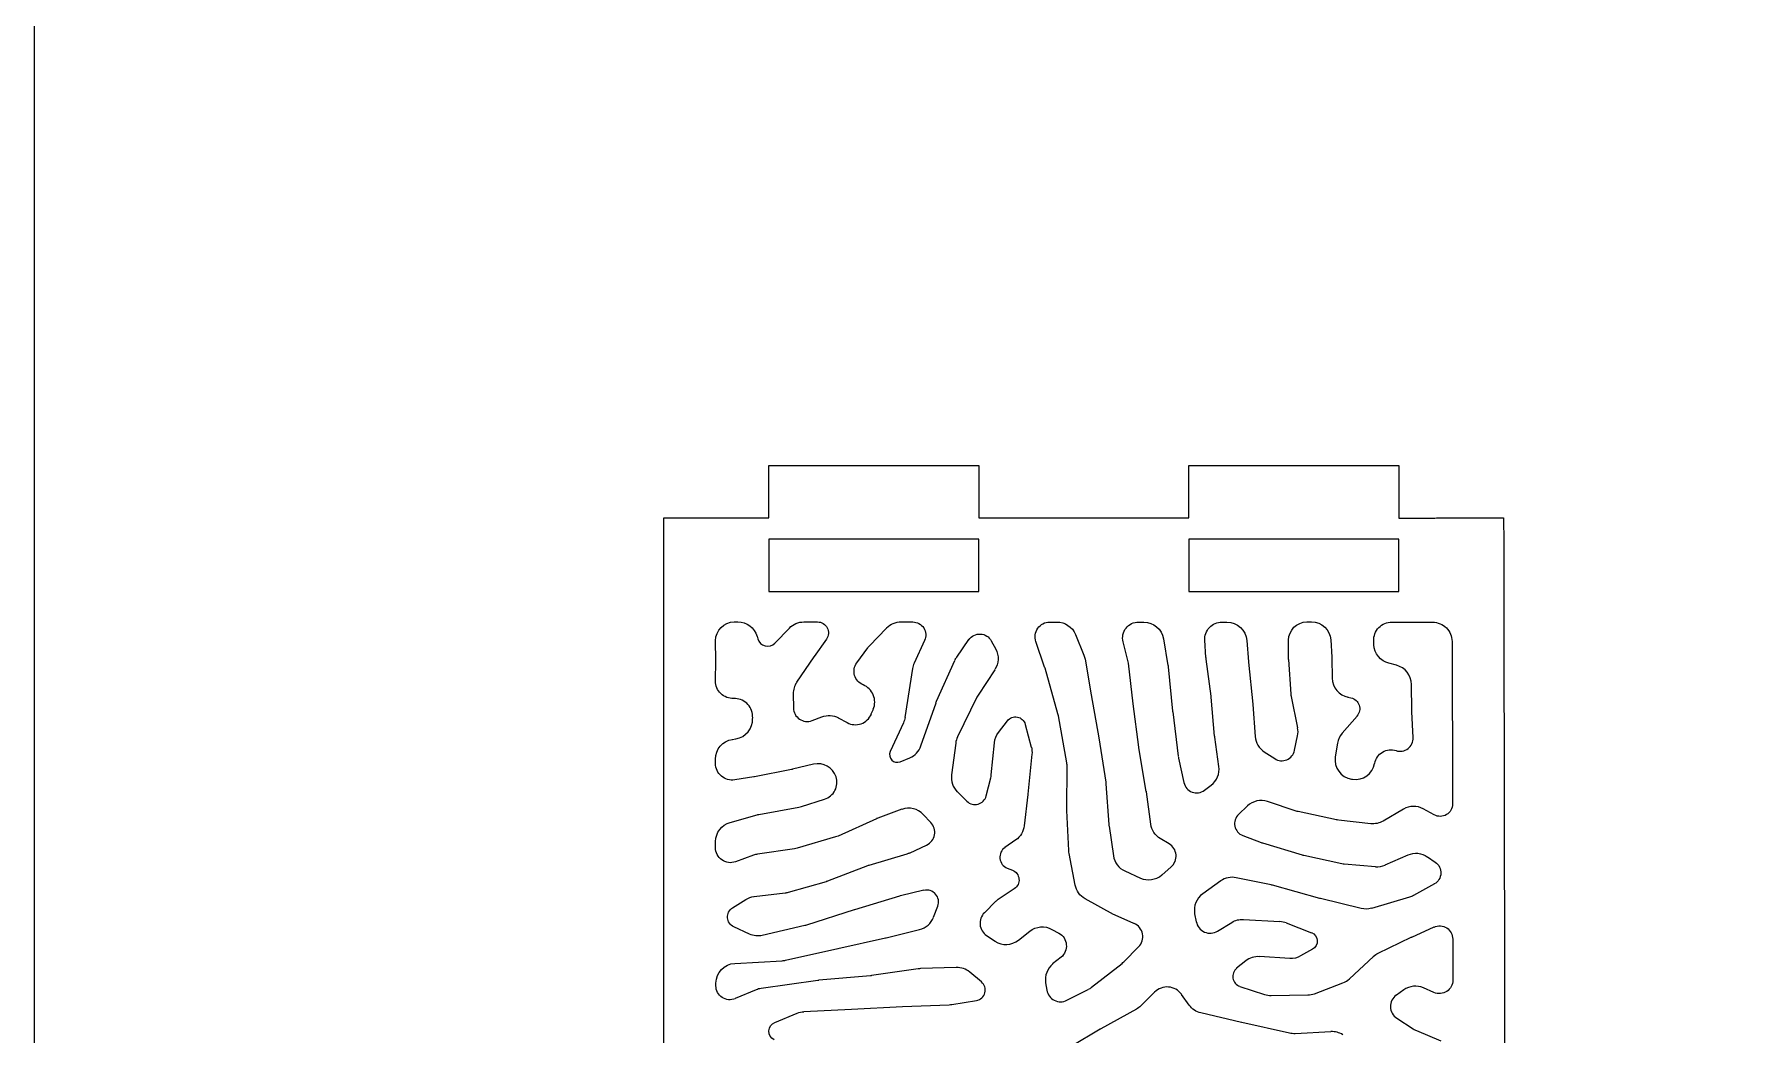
# Model space of a CAD drawing. Header units: inches. Extents: x 126 to 186, y 0 to 60.
# Drawn here: x 126 to 142.31, y 30.28 to 39.81 of the extents above; entities that cross this region are included whole.
import ezdxf

# ---------------------------------------------------------------- set-up
doc = ezdxf.new("R2010")
doc.units = ezdxf.units.IN
doc.header["$LTSCALE"] = 100
doc.header["$MEASUREMENT"] = 0
doc.layers.add('Default', color=18, linetype='Continuous', true_color=0x000000)

msp = doc.modelspace()

# ---------------------------------------------------------------- linework, layer by layer
at = {"layer": 'Default'}
for p, q in [((132.669, 34.211), (132.703, 34.211)), ((133.057, 34.01), (133.195, 34.153)), ((133.332, 34.211), (133.463, 34.212)), ((133.957, 33.983), (134.121, 34.153)), ((134.259, 34.212), (134.37, 34.211)), ((135.675, 34.209), (135.742, 34.21)), ((135.92, 34.092), (136.001, 33.894)), ((136.523, 34.209), (136.572, 34.209)), ((137.316, 34.21), (137.364, 34.21)), ((138.126, 34.211), (138.17, 34.211)), ((138.935, 34.209), (139.136, 34.208)), ((139.138, 34.208), (139.325, 34.208)), ((132.493, 33.845), (132.492, 34.032)), ((132.887, 34.074), (132.894, 34.05)), ((133.548, 34.047), (133.432, 33.883)), ((133.838, 33.822), (133.941, 33.963)), ((134.482, 34.034), (134.383, 33.818)), ((134.789, 33.876), (134.904, 34.042)), ((135.118, 34.031), (135.161, 33.952)), ((135.627, 33.781), (135.544, 34.023)), ((136.42, 33.842), (136.375, 34.02)), ((136.758, 34.051), (136.802, 33.795)), ((137.164, 33.871), (137.153, 34.037)), ((137.553, 34.034), (137.568, 33.832)), ((137.951, 33.868), (137.951, 34.036)), ((138.353, 34.04), (138.364, 33.874)), ((138.764, 33.994), (138.762, 34.031)), ((139.509, 34.025), (139.509, 33.842)), ((132.491, 33.648), (132.493, 33.842)), ((133.429, 33.88), (133.264, 33.636)), ((134.367, 33.767), (134.296, 33.3)), ((134.598, 33.456), (134.771, 33.845)), ((135.153, 33.756), (134.994, 33.514)), ((135.754, 33.334), (135.631, 33.77)), ((136.012, 33.855), (136.071, 33.515)), ((136.469, 33.432), (136.425, 33.817)), ((136.804, 33.782), (136.846, 33.36)), ((137.213, 33.504), (137.165, 33.857)), ((137.568, 33.827), (137.61, 33.429)), ((137.975, 33.523), (137.952, 33.854)), ((138.364, 33.863), (138.367, 33.677)), ((138.978, 33.798), (138.907, 33.817)), ((139.509, 33.841), (139.511, 33.462)), ((139.124, 33.364), (139.121, 33.616)), ((133.232, 33.526), (133.234, 33.391)), ((134.448, 33.03), (134.592, 33.441)), ((134.981, 33.493), (134.798, 33.116)), ((136.071, 33.515), (136.142, 33.108)), ((136.523, 33.019), (136.47, 33.43)), ((137.246, 33.124), (137.214, 33.495)), ((138.038, 33.202), (137.979, 33.5)), ((138.517, 33.494), (138.545, 33.488)), ((139.511, 33.462), (139.512, 33.077)), ((132.845, 33.293), (132.844, 33.316)), ((133.411, 33.272), (133.504, 33.307)), ((133.661, 33.297), (133.745, 33.252)), ((133.975, 33.334), (133.995, 33.379)), ((135.186, 33.158), (135.272, 33.269)), ((135.838, 32.868), (135.758, 33.316)), ((136.847, 33.356), (136.899, 32.931)), ((137.61, 33.423), (137.632, 33.119)), ((138.603, 33.314), (138.461, 33.152)), ((139.137, 33.109), (139.125, 33.356)), ((134.281, 33.25), (134.156, 32.977)), ((135.442, 33.235), (135.5, 33.019)), ((136.142, 33.106), (136.209, 32.686)), ((137.288, 32.835), (137.248, 33.114)), ((138.008, 32.988), (138.037, 33.126)), ((132.651, 33.092), (132.684, 33.097)), ((134.78, 33.057), (134.74, 32.753)), ((135.118, 32.754), (135.148, 33.06)), ((135.506, 32.95), (135.467, 32.57)), ((136.595, 32.597), (136.525, 33.012)), ((137.719, 32.973), (137.819, 32.909)), ((138.416, 33.056), (138.396, 32.927)), ((139.512, 33.077), (139.513, 32.677)), ((132.491, 32.863), (132.491, 32.904)), ((133.216, 32.805), (132.862, 32.735)), ((133.425, 32.856), (133.224, 32.807)), ((134.249, 32.879), (134.342, 32.918)), ((135.839, 32.426), (135.841, 32.833)), ((136.902, 32.913), (136.954, 32.68)), ((138.771, 32.862), (138.772, 32.864)), ((132.855, 32.734), (132.675, 32.706)), ((135.07, 32.554), (135.113, 32.726)), ((136.211, 32.67), (136.239, 32.28)), ((137.15, 32.608), (137.214, 32.656)), ((138.551, 32.714), (138.559, 32.712)), ((139.513, 32.677), (139.513, 32.477)), ((133.309, 32.452), (133.53, 32.523)), ((134.795, 32.592), (134.886, 32.503)), ((135.467, 32.567), (135.433, 32.269)), ((136.638, 32.284), (136.596, 32.592)), ((137.56, 32.458), (137.475, 32.378)), ((138.023, 32.409), (137.751, 32.5)), ((132.631, 32.302), (132.887, 32.374)), ((132.904, 32.378), (133.285, 32.447)), ((134.024, 32.337), (133.659, 32.172)), ((134.267, 32.426), (134.038, 32.342)), ((134.543, 32.301), (134.471, 32.378)), ((135.856, 32.033), (135.839, 32.416)), ((138.406, 32.326), (138.043, 32.404)), ((138.735, 32.289), (138.425, 32.323)), ((139.045, 32.428), (138.851, 32.314)), ((139.338, 32.373), (139.233, 32.431)), ((133.634, 32.163), (133.268, 32.056)), ((135.351, 32.134), (135.249, 32.064)), ((136.24, 32.266), (136.282, 31.984)), ((136.813, 32.097), (136.729, 32.147)), ((137.515, 32.176), (137.69, 32.11)), ((132.491, 32.061), (132.492, 32.12)), ((132.854, 31.989), (132.681, 31.927)), ((133.242, 32.05), (132.89, 31.998)), ((133.955, 31.895), (134.318, 32.003)), ((134.344, 32.013), (134.502, 32.086)), ((135.918, 31.705), (135.86, 32.006)), ((137.703, 32.106), (138.081, 31.993)), ((138.095, 31.989), (138.459, 31.91)), ((138.872, 31.896), (139.089, 31.992)), ((139.273, 31.975), (139.349, 31.923)), ((133.562, 31.746), (133.941, 31.891)), ((135.27, 31.866), (135.319, 31.846)), ((136.391, 31.839), (136.539, 31.771)), ((136.742, 31.8), (136.832, 31.878)), ((138.482, 31.907), (138.778, 31.88)), ((133.186, 31.637), (133.547, 31.74)), ((134.477, 31.655), (134.255, 31.603)), ((135.337, 31.669), (135.192, 31.573)), ((137.304, 31.744), (137.133, 31.621)), ((137.784, 31.706), (137.453, 31.775)), ((138.25, 31.577), (137.797, 31.703)), ((139.34, 31.716), (139.141, 31.605)), ((132.653, 31.488), (132.779, 31.568)), ((132.858, 31.595), (133.156, 31.631)), ((134.243, 31.599), (133.815, 31.47)), ((134.568, 31.398), (134.609, 31.504)), ((135.163, 31.55), (135.053, 31.441)), ((136.283, 31.425), (136.012, 31.574)), ((138.641, 31.481), (138.255, 31.576)), ((139.102, 31.589), (138.74, 31.483)), ((133.342, 31.319), (132.937, 31.225)), ((133.812, 31.469), (133.358, 31.323)), ((136.478, 31.34), (136.3, 31.417)), ((137.056, 31.432), (137.07, 31.356)), ((137.275, 31.266), (137.41, 31.349)), ((137.52, 31.378), (137.869, 31.359)), ((137.928, 31.346), (138.168, 31.251)), ((132.816, 31.238), (132.665, 31.306)), ((133.658, 31.101), (134.112, 31.201)), ((134.116, 31.202), (134.436, 31.281)), ((135.074, 31.223), (135.154, 31.17)), ((135.378, 31.18), (135.485, 31.266)), ((135.696, 31.283), (135.763, 31.246)), ((138.806, 31.057), (139.12, 31.208)), ((139.124, 31.21), (139.337, 31.306)), ((139.515, 31.191), (139.516, 30.997)), ((132.675, 30.959), (133.127, 30.984)), ((133.158, 30.988), (133.658, 31.101)), ((135.783, 31.018), (135.703, 30.953)), ((136.381, 30.974), (136.522, 31.116)), ((137.962, 31.006), (137.673, 31.023)), ((138.179, 31.093), (138.066, 31.03)), ((138.53, 30.811), (138.759, 31.025)), ((139.516, 30.996), (139.516, 30.799)), ((133.967, 30.841), (133.475, 30.798)), ((134.423, 30.907), (133.978, 30.842)), ((134.785, 30.92), (134.444, 30.909)), ((135.025, 30.782), (134.913, 30.876)), ((136.074, 30.731), (136.364, 30.959)), ((137.543, 30.982), (137.456, 30.913)), ((132.495, 30.746), (132.495, 30.771)), ((132.878, 30.707), (132.679, 30.623)), ((133.465, 30.797), (132.926, 30.72)), ((135.636, 30.775), (135.648, 30.704)), ((135.839, 30.607), (136.043, 30.711)), ((136.674, 30.684), (136.544, 30.555)), ((137.005, 30.561), (136.93, 30.664)), ((137.487, 30.74), (137.721, 30.663)), ((137.784, 30.653), (138.133, 30.658)), ((138.198, 30.67), (138.468, 30.772)), ((139.048, 30.707), (138.978, 30.656)), ((139.336, 30.682), (139.236, 30.726)), ((133.332, 30.499), (133.787, 30.524)), ((133.787, 30.524), (134.271, 30.548)), ((134.274, 30.548), (134.718, 30.565)), ((134.743, 30.567), (134.978, 30.606)), ((136.502, 30.522), (136.161, 30.335)), ((133.056, 30.395), (133.269, 30.484)), ((136.155, 30.332), (135.881, 30.167)), ((137.502, 30.395), (137.115, 30.487)), ((137.961, 30.293), (137.505, 30.395)), ((138.983, 30.436), (139.139, 30.334)), ((138.354, 30.308), (138.013, 30.289)), ((139.169, 30.319), (139.401, 30.22))]:
    msp.add_line(p, q, dxfattribs=at)
for points in [[(126, 0), (186, 0), (186, 60), (126, 60)], [(133, 34.5), (135, 34.5), (135, 35), (133, 35)], [(137, 34.5), (139, 34.5), (139, 35), (137, 35)]]:
    msp.add_lwpolyline(points, close=True, dxfattribs=at)
at = {"layer": 'Default', "extrusion": (0, 0, -1)}
for centre, radius, start, end in [((-132.67, 34.033), 0.178, 359.8011, 89.5927), ((-132.704, 34.021), 0.19, 89.5927, 163.9443), ((-133.332, 34.021), 0.19, 43.8083, 89.9004), ((-133.463, 34.107), 0.104, 89.9004, 215.428), ((-134.258, 34.022), 0.19, 43.745, 90.4856), ((-134.369, 34.086), 0.125, 90.4856, 204.6441), ((-135.008, 33.97), 0.126, 34.6881, 151.3096), ((-135.676, 34.069), 0.141, 340.89, 89.5327), ((-135.744, 34.02), 0.19, 89.5327, 157.8062), ((-136.522, 34.058), 0.152, 345.7258, 90.3922), ((-136.571, 34.019), 0.19, 90.3922, 170.2372), ((-137.316, 34.047), 0.163, 356.335, 90.1492), ((-137.363, 34.02), 0.19, 90.1492, 175.6857), ((-138.126, 34.036), 0.175, 359.9816, 89.9024), ((-138.17, 34.028), 0.183, 89.9024, 176.211), ((-138.934, 34.037), 0.172, 357.8402, 90.3951), ((-139.325, 34.025), 0.183, 89.8035, 179.8475), ((-134.095, 33.852), 0.19, 36.0924, 43.745), ((-134.994, 33.861), 0.19, 151.3096, 213.3798), ((-138.954, 34.001), 0.19, 284.3113, 357.8402), ((-133.95, 33.74), 0.139, 291.8361, 36.0924), ((-134.945, 33.768), 0.19, 24.0217, 34.6881), ((-135.825, 33.822), 0.19, 157.8062, 170.0696), ((-136.615, 33.763), 0.19, 170.2372, 174.2284), ((-137.354, 33.883), 0.19, 352.2421, 356.335), ((-138.141, 33.868), 0.19, 355.8644, 359.9816), ((-138.174, 33.861), 0.19, 176.211, 179.3338), ((-132.656, 33.647), 0.165, 267.4351, 0.4879), ((-134.771, 33.378), 0.19, 19.3195, 24.0217), ((-135.884, 33.482), 0.19, 170.0696, 170.1613), ((-136.658, 33.454), 0.19, 352.5345, 353.3693), ((-138.165, 33.537), 0.19, 348.8102, 355.8644), ((-138.523, 33.384), 0.106, 102.0389, 221.1968), ((-139.321, 33.461), 0.19, 179.7295, 179.8097), ((-133.572, 33.13), 0.19, 69.0686, 118.2431), ((-134.109, 33.329), 0.19, 188.6393, 204.6727), ((-135.348, 33.21), 0.0966, 37.5656, 164.7562), ((-137.421, 33.409), 0.19, 174.0712, 175.8555), ((-139.314, 33.366), 0.19, 357.0587, 359.3278), ((-135.337, 33.042), 0.19, 5.6187, 37.5656), ((-135.955, 33.076), 0.19, 170.1613, 170.9656), ((-137.436, 33.141), 0.19, 351.851, 355.0779), ((-132.681, 32.905), 0.19, 359.9131, 81.0321), ((-135.317, 32.969), 0.19, 164.7562, 185.8166), ((-136.712, 33.044), 0.19, 350.366, 352.5345), ((-138.926, 32.836), 0.157, 10.2031, 108.2497), ((-139.322, 33.077), 0.19, 179.8097, 179.891), ((-132.65, 32.863), 0.159, 261.0598, 359.9131), ((-133.179, 32.992), 0.19, 256.377, 258.7977), ((-132.825, 32.922), 0.19, 258.7977, 261.0598), ((-136.021, 32.656), 0.19, 170.9656, 175.8902), ((-139.323, 32.677), 0.19, 179.891, 179.9277), ((-135.278, 32.589), 0.19, 185.8166, 186.5275), ((-139.395, 32.477), 0.118, 179.9277, 298.6486), ((-132.682, 32.119), 0.19, 0.3129, 74.4671), ((-132.938, 32.191), 0.19, 74.4671, 79.7325), ((-136.028, 32.425), 0.19, 357.3701, 0.332), ((-138.083, 32.59), 0.19, 282.105, 288.427), ((-138.445, 32.512), 0.19, 276.2422, 282.105), ((-138.755, 32.478), 0.19, 239.6356, 276.2422), ((-133.581, 32.345), 0.19, 245.6975, 253.7471), ((-135.244, 32.291), 0.19, 186.5275, 235.6764), ((-136.826, 32.31), 0.19, 300.8147, 352.1371), ((-132.633, 32.06), 0.142, 250.2157, 0.3129), ((-133.215, 32.238), 0.19, 253.7471, 261.5806), ((-136.046, 32.042), 0.19, 349.0694, 357.3701), ((-139.166, 31.818), 0.19, 66.0469, 124.2143), ((-134.009, 31.713), 0.19, 69.0464, 73.4739), ((-135.282, 31.753), 0.101, 111.9937, 236.6527), ((-139.28, 31.822), 0.122, 124.2143, 240.9617), ((-136.104, 31.741), 0.19, 298.8886, 349.0694), ((-132.708, 31.401), 0.103, 294.5359, 57.8868), ((-132.88, 31.407), 0.19, 57.8868, 83.2136), ((-138.301, 31.76), 0.19, 283.7258, 285.52), ((-138.687, 31.666), 0.19, 253.7748, 283.7258), ((-139.049, 31.771), 0.19, 240.9617, 253.7748), ((-133.299, 31.504), 0.19, 252.1857, 257.0095), ((-135.604, 31.117), 0.19, 51.345, 119.1915), ((-136.375, 31.592), 0.19, 293.2269, 298.8886), ((-137.51, 31.188), 0.19, 58.1832, 93.0203), ((-137.859, 31.17), 0.19, 93.0203, 111.5842), ((-139.389, 31.19), 0.126, 65.7849, 179.8061), ((-132.894, 31.41), 0.19, 257.0095, 294.5359), ((-135.695, 31.125), 0.139, 119.1915, 230.6901), ((-138.136, 31.17), 0.088, 111.5842, 240.6803), ((-139.202, 31.037), 0.19, 64.3271, 65.7849), ((-133.699, 30.916), 0.19, 77.2869, 77.5535), ((-137.973, 31.195), 0.19, 240.6803, 273.438), ((-138.888, 30.886), 0.19, 46.92, 64.3271), ((-139.326, 30.996), 0.19, 179.8061, 179.9756), ((-132.685, 30.769), 0.19, 0.6343, 86.8128), ((-133.951, 31.03), 0.19, 261.6846, 264.9682), ((-132.628, 30.745), 0.133, 247.0836, 0.6343), ((-139.388, 30.799), 0.128, 179.9756, 293.9212), ((-133.343, 30.309), 0.19, 67.2934, 86.8682), ((-133.797, 30.334), 0.19, 86.8682, 87.0859), ((-134.281, 30.358), 0.19, 87.0859, 87.8839), ((-136.41, 30.689), 0.19, 224.9406, 241.1966), ((-137.159, 30.672), 0.19, 283.3409, 324.108), ((-133.091, 30.312), 0.0906, 296.6616, 67.2934), ((-137.546, 30.58), 0.19, 282.5748, 283.3409), ((-138.002, 30.479), 0.19, 266.7179, 282.5748)]:
    msp.add_arc(centre, radius, start, end, dxfattribs=at)
at = {"layer": 'Default'}
for centre, radius, start, end in [((139.137, 34.398), 0.19, 269.6049, 270.1965), ((132.987, 34.077), 0.0973, 196.0557, 316.1917), ((132.303, 33.844), 0.19, 359.5121, 0.1989), ((133.587, 33.773), 0.19, 144.572, 145.9441), ((134.555, 33.738), 0.19, 155.3559, 171.3607), ((135.448, 33.719), 0.19, 15.7642, 19.11), ((136.236, 33.796), 0.19, 6.6307, 14.2742), ((137.757, 33.846), 0.19, 184.3143, 185.9288), ((138.932, 33.614), 0.19, 0.6722, 75.6887), ((139.699, 33.842), 0.19, 180.1525, 180.2705), ((133.422, 33.529), 0.19, 145.9441, 180.9183), ((133.833, 33.448), 0.175, 337.0345, 68.1639), ((138.557, 33.679), 0.19, 180.6662, 257.9611), ((132.671, 33.309), 0.173, 2.3009, 92.5649), ((135.152, 33.41), 0.19, 146.6202, 154.021), ((137.025, 33.479), 0.19, 4.9221, 7.7579), ((132.655, 33.285), 0.19, 278.9679, 2.3009), ((133.364, 33.393), 0.13, 180.9183, 290.9314), ((133.823, 33.398), 0.166, 241.7569, 337.0345), ((135.571, 33.283), 0.19, 10.1158, 15.7642), ((137.035, 33.379), 0.19, 185.7716, 187.0363), ((134.968, 33.032), 0.19, 154.021, 172.4822), ((137.822, 33.133), 0.19, 184.1445, 237.381), ((137.851, 33.165), 0.19, 348.1498, 11.1898), ((138.604, 33.027), 0.19, 138.8032, 171.25), ((139.014, 33.103), 0.124, 251.7503, 2.9413), ((134.222, 32.946), 0.0724, 155.3273, 292.5225), ((134.269, 33.093), 0.19, 292.5225, 340.6805), ((137.886, 33.013), 0.124, 237.381, 348.1498), ((133.467, 32.68), 0.181, 17.6166, 103.623), ((135.651, 32.835), 0.19, 359.668, 10.1158), ((137.088, 32.954), 0.19, 187.0363, 192.5101), ((137.099, 32.808), 0.19, 306.913, 8.149), ((138.581, 32.898), 0.187, 171.25, 260.692), ((138.589, 32.895), 0.185, 260.692, 349.7969), ((133.479, 32.684), 0.169, 287.6079, 17.6166), ((134.928, 32.728), 0.19, 172.4822, 225.5126), ((134.929, 32.772), 0.19, 345.8405, 354.3813), ((137.075, 32.707), 0.124, 192.5101, 306.913), ((133.252, 32.634), 0.19, 280.2675, 287.6079), ((134.963, 32.581), 0.11, 225.5126, 345.8405), ((136.408, 32.566), 0.19, 7.8629, 9.634), ((137.69, 32.32), 0.19, 71.573, 133.2721), ((139.142, 32.264), 0.19, 61.3514, 120.3644), ((134.103, 32.164), 0.19, 110.0304, 114.3025), ((134.332, 32.247), 0.19, 43.3125, 110.0304), ((134.445, 32.208), 0.135, 294.859, 43.3125), ((137.558, 32.289), 0.121, 133.2721, 249.3031), ((136.428, 32.293), 0.19, 184.1098, 188.3411), ((132.918, 31.81), 0.19, 98.4194, 109.7843), ((134.264, 32.185), 0.19, 286.5261, 294.859), ((135.313, 31.97), 0.113, 124.3236, 248.0063), ((136.47, 32.012), 0.19, 188.3411, 245.6251), ((136.743, 31.981), 0.136, 310.71, 59.1853), ((137.757, 32.288), 0.19, 249.3031, 253.3579), ((138.135, 32.175), 0.19, 253.3579, 257.8142), ((136.618, 31.945), 0.19, 245.6251, 310.71), ((138.499, 32.096), 0.19, 257.8142, 264.8114), ((138.795, 32.069), 0.19, 264.8114, 293.9531), ((133.133, 31.819), 0.19, 276.7864, 286.015), ((133.494, 31.923), 0.19, 286.015, 290.9536), ((134.503, 31.544), 0.113, 339.0578, 103.1861), ((137.414, 31.589), 0.19, 78.2211, 125.5361), ((137.746, 31.52), 0.19, 74.48, 78.2211), ((134.298, 31.418), 0.19, 103.1861, 106.8186), ((135.297, 31.415), 0.19, 123.3473, 134.5361), ((137.243, 31.467), 0.19, 125.5361, 190.5213), ((133.87, 31.288), 0.19, 106.8186, 107.8143), ((134.39, 31.465), 0.19, 283.8285, 339.0578), ((135.152, 31.341), 0.141, 134.5361, 236.3204), ((136.424, 31.213), 0.138, 315.1707, 66.7731), ((137.204, 31.381), 0.135, 190.5213, 301.8168), ((134.071, 31.387), 0.19, 282.4465, 283.8285), ((135.259, 31.328), 0.19, 236.3204, 308.655), ((133.116, 31.174), 0.19, 273.1872, 282.7131), ((137.662, 30.833), 0.19, 86.562, 128.542), ((134.45, 30.719), 0.19, 91.7642, 98.3154), ((134.791, 30.73), 0.19, 50.2228, 91.7642), ((135.824, 30.806), 0.19, 129.3099, 189.3768), ((136.247, 31.108), 0.19, 308.187, 315.1707), ((137.519, 30.835), 0.0997, 128.542, 251.6108), ((132.952, 30.532), 0.19, 98.0992, 112.9164), ((133.492, 30.608), 0.19, 95.0318, 98.0992), ((134.961, 30.705), 0.1, 279.4516, 50.2228), ((135.779, 30.726), 0.133, 189.3768, 296.9702), ((135.957, 30.88), 0.19, 296.9702, 308.187), ((136.794, 30.565), 0.169, 35.892, 135.0594), ((137.781, 30.843), 0.19, 251.6108, 270.8467), ((138.131, 30.848), 0.19, 270.8467, 290.7085), ((138.401, 30.95), 0.19, 290.7085, 313.08), ((139.159, 30.552), 0.19, 66.0788, 125.6508), ((134.711, 30.755), 0.19, 272.1161, 279.4516), ((139.055, 30.548), 0.133, 125.6508, 236.9981), ((136.253, 30.169), 0.19, 118.8034, 121.0691), ((139.243, 30.494), 0.19, 236.9981, 247.0137), ((138.365, 30.119), 0.19, 57.5147, 93.2821)]:
    msp.add_arc(centre, radius, start, end, dxfattribs=at)
for points in [[(133, 35.202), (133, 35.452), (133, 35.702)], [(133, 35.702), (134, 35.702), (135, 35.702)], [(135, 35.702), (135, 35.452), (135, 35.202)], [(137, 35.202), (137, 35.452), (137, 35.702)], [(137, 35.702), (138, 35.702), (139, 35.701)], [(139, 35.701), (139, 35.451), (139, 35.2)], [(132, 23.202), (132, 29.202), (132, 35.202)], [(132, 35.202), (132.5, 35.202), (133, 35.202)], [(135, 35.202), (136, 35.202), (137, 35.202)], [(139, 35.2), (139.5, 35.201), (140, 35.202)], [(140, 35.202), (140.011, 29.191), (140.023, 23.179)]]:
    msp.add_open_spline(points, degree=2, dxfattribs=at)

doc.saveas('drawing.dxf')
